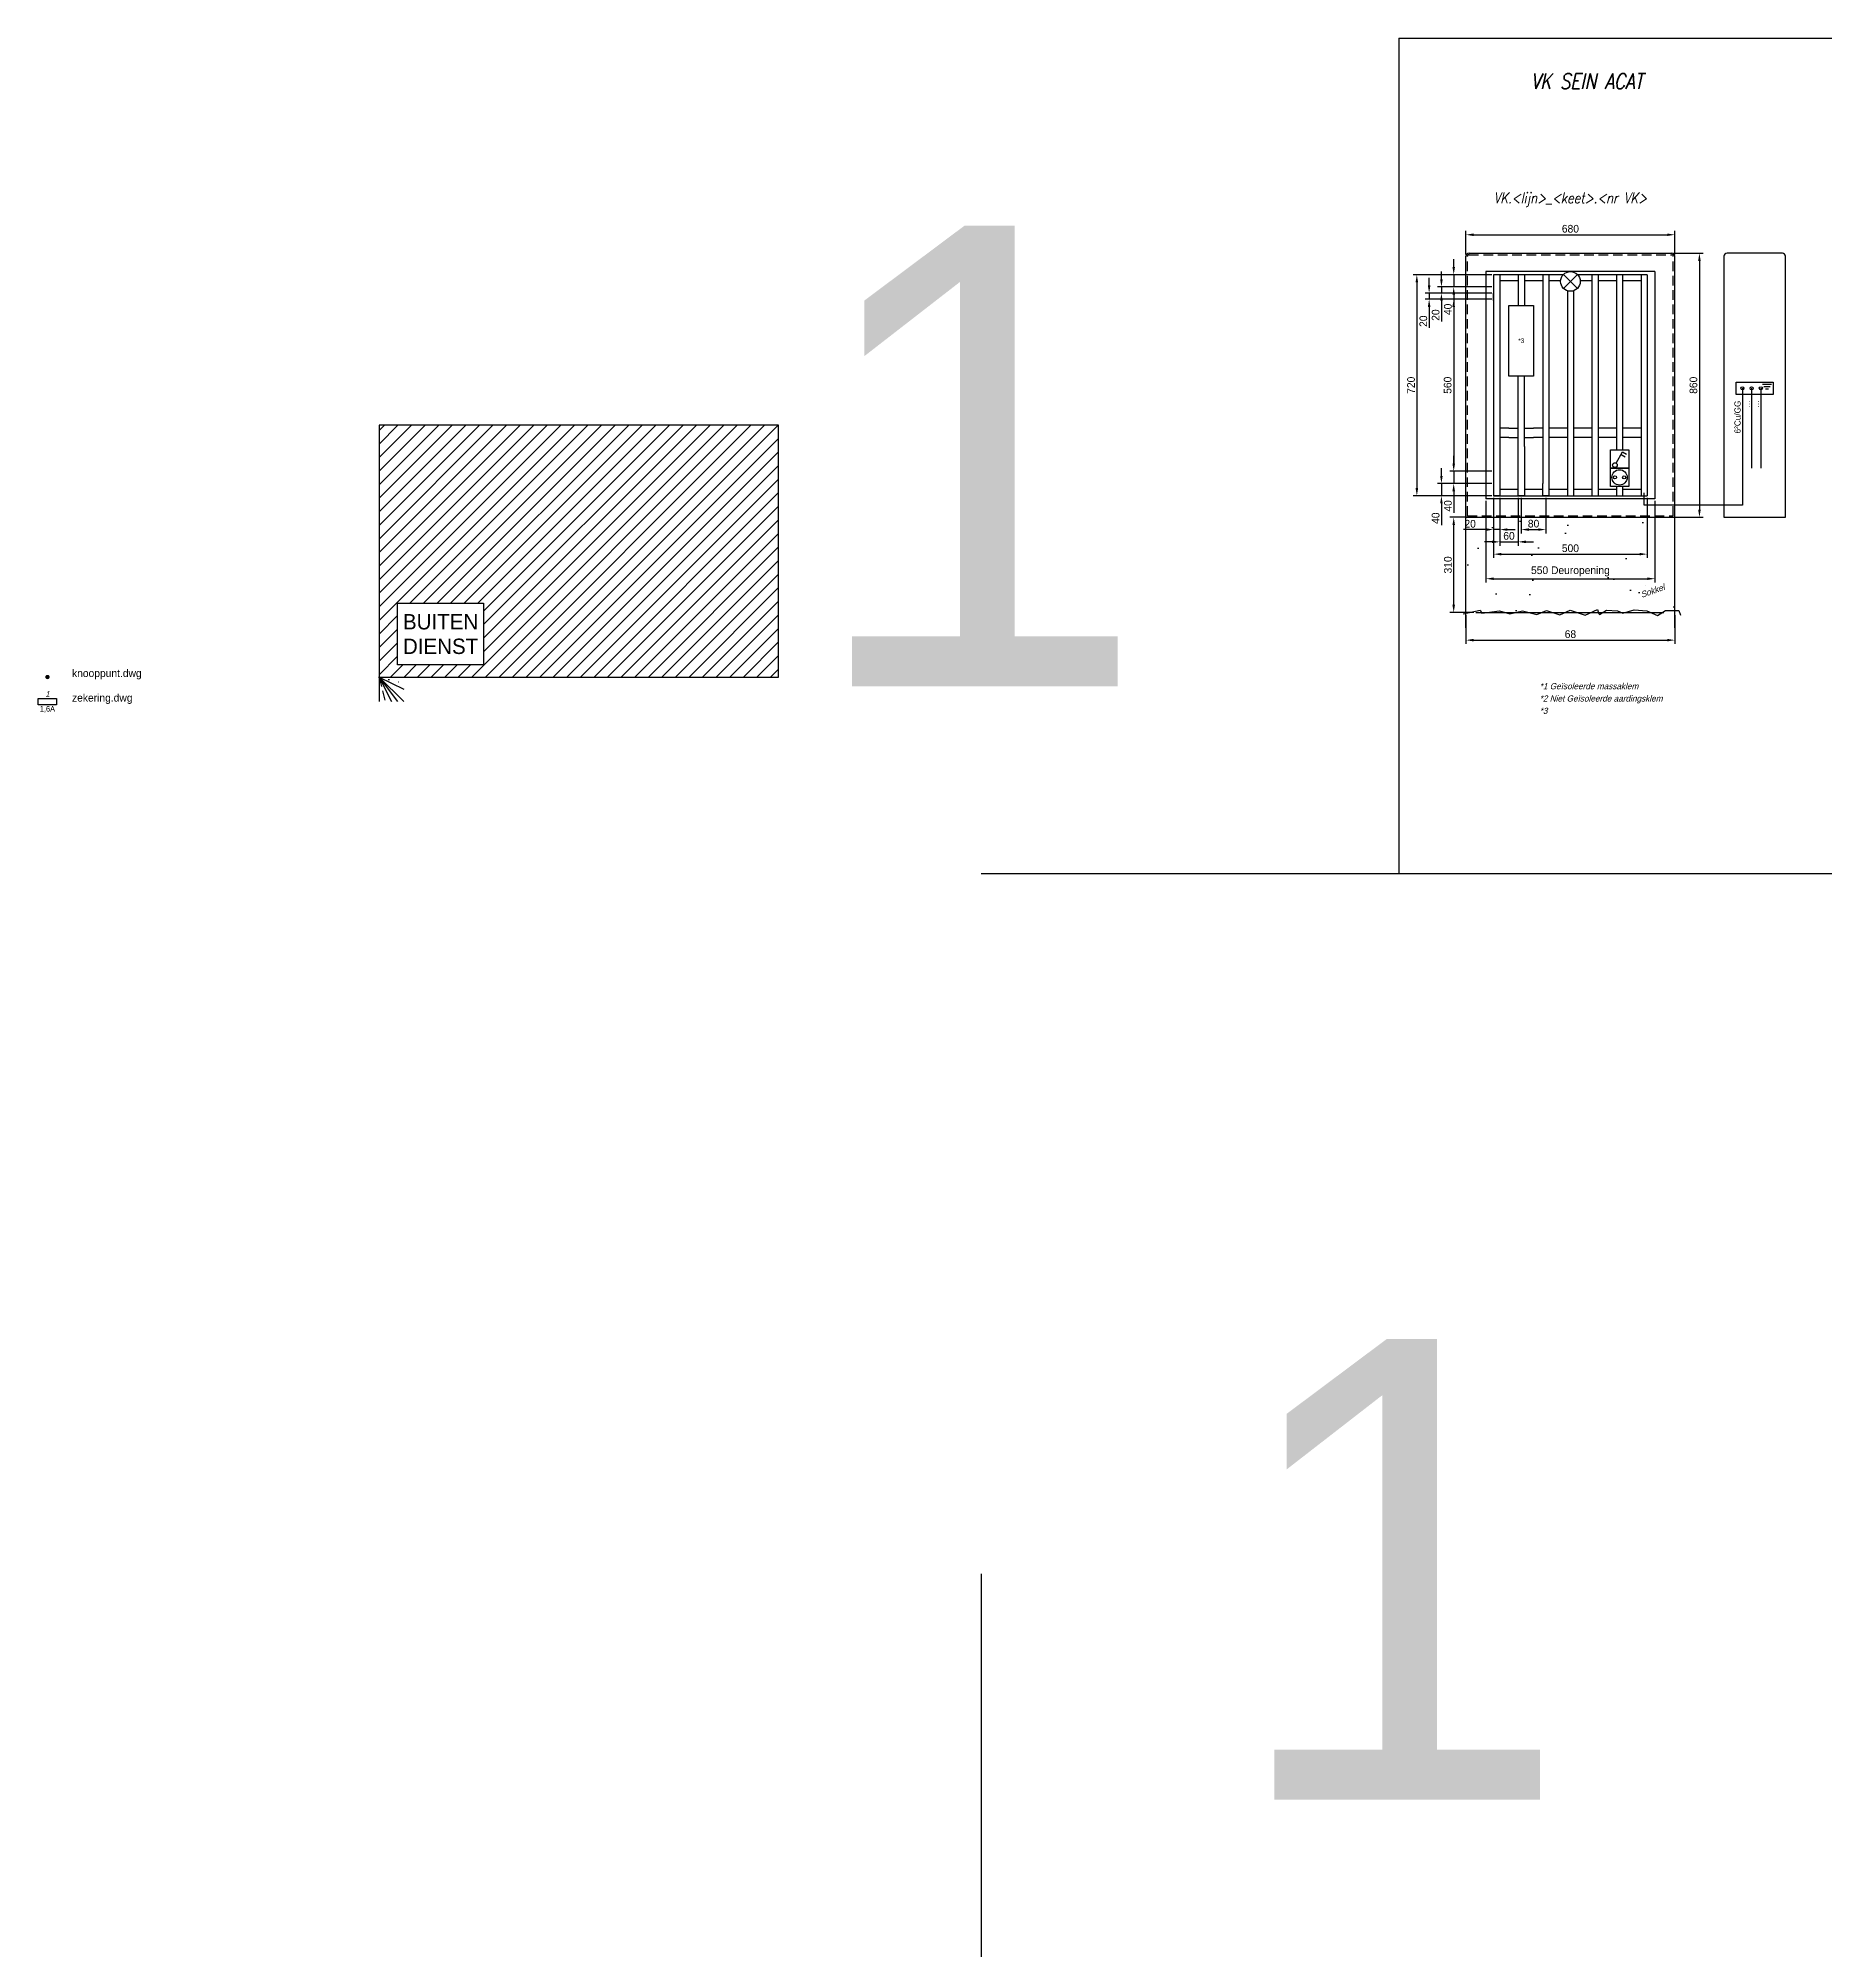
# Model space of a CAD drawing. Header units: millimetres. Extents: x -443 to 5136, y -2580 to 8636.
# Drawn here: x -443 to 139, y -486 to 136 of the extents above; entities that cross this region are included whole.
import ezdxf
from ezdxf.enums import TextEntityAlignment as Align

# ---------------------------------------------------------------- set-up
doc = ezdxf.new("R2010")
doc.units = ezdxf.units.MM
doc.linetypes.add('DOT2', pattern=[3.125, 0, -3.125])
doc.linetypes.add('HIDDEN2', pattern=[4.6875, 3.125, -1.5625])
for name, color, linetype in [('13c', 9, 'Continuous'), ('18c', 1, 'Continuous'), ('25c', 7, 'Continuous'), ('35c', 2, 'Continuous'), ('50c', 3, 'Continuous'), ('70c', 4, 'Continuous'), ('BUITEN DIENST', 220, 'Continuous')]:
    doc.layers.add(name, color=color, linetype=linetype)
doc.layers.add('noprint', color=40, linetype='Continuous', plot=False)
doc.layers.add('VPframe', color=30, linetype='Continuous', plot=False)
doc.styles.add('ISO', font='isoplus')
doc.styles.add('ISO2S', font='isoplus', dxfattribs={"oblique": 15, "height": 2})
doc.styles.add('isoplus', font='isoplus.shx')
doc.styles.add('ITALICT', font='italict', dxfattribs={"width": 0.8})
doc.styles.add('MONO_8', font='monotxt', dxfattribs={"width": 0.8})
doc.styles.get("Standard").update_dxf_attribs({"font": 'isoplus.shx'})
doc.dimstyles.new('ISO-25', dxfattribs={"dimtxt": 2.5, "dimasz": 2.5, "dimexe": 1.25, "dimexo": 0.625, "dimtad": 1, "dimtxsty": 'Standard', "dimcen": 2.5, "dimadec": 0, "dimazin": 0, "dimtfac": 1, "dimtmove": 0, "dimatfit": 3, "dimfxl": 1, "dimarcsym": 0})

# ---------------------------------------------------------------- blocks, each defined once
blk = doc.blocks.new('knooppunt')
at = {"linetype": 'Continuous', "const_width": 0.7}
blk.add_lwpolyline([(-0.35, 0, 1), (0.35, 0, 1)], format="xyb", close=True, dxfattribs=at)
blk = doc.blocks.new('zekering')
at = {"color": 7, "linetype": 'Continuous'}
blk.add_lwpolyline([(3, -1), (-3, -1), (-3, 1), (3, 1)], close=True, dxfattribs=at)
at = {"color": 7, "style": 'isoplus', "oblique": 15}
blk.add_attdef('SNAME', text='', height=1.8, dxfattribs=at).set_placement((0, 2.5), align=Align.MIDDLE)
at = {"color": 7, "style": 'isoplus'}
blk.add_attdef('W', text='', height=1.8, dxfattribs=at).set_placement((0, -2.5), align=Align.MIDDLE)
blk = doc.blocks.new('paginalayout')
at = {"layer": 'BUITEN DIENST', "linetype": 'Continuous'}
h = blk.add_hatch(dxfattribs=at)
h.set_pattern_fill('ANSI31', color=256, scale=25)
h.set_pattern_definition([(45, (0, 0), (-2.20971, 2.20971), [])])
h.paths.add_polyline_path([(-332, -72), (-202, -72), (-202, 10), (-332, 10)])
h.paths.add_polyline_path([(-326, -48), (-298, -48), (-298, -68), (-326, -68)], flags=16)
at = {"layer": '13c', "linetype": 'Continuous'}
blk.add_line((-332, -72), (-332, -80), dxfattribs=at)
at = {"layer": '18c', "linetype": 'HIDDEN2'}
blk.add_line((-332, -72), (-330, -80), dxfattribs=at)
at = {"layer": '25c', "linetype": 'Continuous'}
blk.add_line((-332, -72), (-328, -80), dxfattribs=at)
at = {"layer": '35c'}
blk.add_line((-332, -72), (-324, -76), dxfattribs=at)
at = {"layer": '50c'}
blk.add_line((-332, -72), (-324, -80), dxfattribs=at)
at = {"layer": '70c', "linetype": 'DOT2'}
blk.add_line((-332, -72), (-324, -74), dxfattribs=at)
at = {"layer": 'BUITEN DIENST', "linetype": 'Continuous'}
for points in [[(-332, -72), (-202, -72), (-202, 10), (-332, 10)], [(-326, -48), (-298, -48), (-298, -68), (-326, -68)]]:
    blk.add_lwpolyline(points, close=True, dxfattribs=at)
at = {"layer": 'noprint'}
for p, q in [((0, 136), (0, -136)), ((-136, -136), (5000, -136)), ((-136, -364), (-136, -2500))]:
    blk.add_line(p, q, dxfattribs=at)
at = {"layer": 'noprint', "linetype": 'Continuous'}
blk.add_line((0, 136), (190, 136), dxfattribs=at)
at = {"layer": 'VPframe', "linetype": 'Continuous'}
blk.add_line((-332, -72), (-326, -80), dxfattribs=at)
at = {"color": 7, "linetype": 'Continuous'}
blk.add_blockref('knooppunt', (-440, -72), dxfattribs=at)
blk.add_blockref('zekering', (-440, -80), dxfattribs=at).add_auto_attribs({'SNAME': '1', 'W': '1,6A'})
for s, p in [('knooppunt.dwg', (-432, -72)), ('zekering.dwg', (-432, -80))]:
    blk.add_text(s, height=2.5, dxfattribs=at).set_placement(p)
at = {"layer": 'BUITEN DIENST', "linetype": 'Continuous', "style": 'ISO2S'}
for s, p in [('BUITEN', (-312, -54)), ('DIENST', (-312, -62))]:
    blk.add_text(s, height=5, dxfattribs=at).set_placement(p, align=Align.MIDDLE_CENTER)
at = {"layer": 'noprint'}
for p in [(-137.5, 0), (0, -362.5)]:
    blk.add_text('1', height=150, dxfattribs=at).set_placement(p, align=Align.MIDDLE_CENTER)
blk = doc.blocks.new('*D128')
at = {"color": 0, "lineweight": -2, "transparency": 16777216}
for p, q in [((-9, 78.62), (-9, 86.25)), ((-6.5, 85), (56.5, 85)), ((59, 78.62), (59, 86.25))]:
    blk.add_line(p, q, dxfattribs=at)
at = {"color": 0, "transparency": 16777216}
for points in [[(-6.5, 85.42), (-6.5, 84.58), (-9, 85)], [(56.5, 85.42), (56.5, 84.58), (59, 85)]]:
    blk.add_solid(points, dxfattribs=at)
at = {"layer": 'Defpoints', "color": 0, "transparency": 16777216}
for p in [(59, 85), (-9, 78), (59, 78)]:
    blk.add_point(p, dxfattribs=at)
at = {"color": 0, "transparency": 16777216, "insert": (25, 86.94), "char_height": 2.5, "attachment_point": 5}
blk.add_mtext('680', dxfattribs=at)
blk = doc.blocks.new('*D129')
at = {"color": 0, "lineweight": -2, "transparency": 16777216}
for p, q in [((-6.4, -7), (-14.25, -7)), ((-13, -35.5), (-13, -9.5)), ((-6.4, -38), (-14.25, -38))]:
    blk.add_line(p, q, dxfattribs=at)
at = {"color": 0, "transparency": 16777216}
for points in [[(-13.42, -9.5), (-12.58, -9.5), (-13, -7)], [(-13.42, -35.5), (-12.58, -35.5), (-13, -38)]]:
    blk.add_solid(points, dxfattribs=at)
at = {"layer": 'Defpoints', "color": 0, "transparency": 16777216}
for p in [(-13, -7), (-5.78, -7), (-5.78, -38)]:
    blk.add_point(p, dxfattribs=at)
at = {"color": 0, "transparency": 16777216, "insert": (-14.88, -22.5), "char_height": 2.5, "attachment_point": 5, "rotation": 90}
blk.add_mtext('310', dxfattribs=at)
blk = doc.blocks.new('*D130')
at = {"color": 0, "lineweight": -2, "transparency": 16777216}
for p, q in [((-9, -38.87), (-9, -48.25)), ((59, -38.87), (59, -48.25)), ((-6.5, -47), (56.5, -47))]:
    blk.add_line(p, q, dxfattribs=at)
at = {"color": 0, "transparency": 16777216}
for points in [[(-6.5, -46.58), (-6.5, -47.42), (-9, -47)], [(56.5, -46.58), (56.5, -47.42), (59, -47)]]:
    blk.add_solid(points, dxfattribs=at)
at = {"layer": 'Defpoints', "color": 0, "transparency": 16777216}
for p in [(-9, -38.24), (59, -38.24), (59, -47)]:
    blk.add_point(p, dxfattribs=at)
at = {"color": 0, "transparency": 16777216, "insert": (25, -45.06), "char_height": 2.5, "attachment_point": 5}
blk.add_mtext('68', dxfattribs=at)
blk = doc.blocks.new('*D131')
at = {"color": 0, "lineweight": -2, "transparency": 16777216}
for p, q in [((-13, 74.5), (-13, 77)), ((-0.62, 72), (-14.25, 72)), ((-13, 72), (-13, 68)), ((-0.62, 68), (-14.25, 68)), ((-13, 65.5), (-13, 58.42))]:
    blk.add_line(p, q, dxfattribs=at)
at = {"color": 0, "transparency": 16777216}
for points in [[(-13.42, 74.5), (-12.58, 74.5), (-13, 72)], [(-13.42, 65.5), (-12.58, 65.5), (-13, 68)]]:
    blk.add_solid(points, dxfattribs=at)
at = {"layer": 'Defpoints', "color": 0, "transparency": 16777216}
for p in [(0, 72), (-13, 68), (0, 68)]:
    blk.add_point(p, dxfattribs=at)
at = {"color": 0, "transparency": 16777216, "insert": (-14.88, 60.71), "char_height": 2.5, "attachment_point": 5, "rotation": 90}
blk.add_mtext('40', dxfattribs=at)
blk = doc.blocks.new('*D132')
at = {"color": 0, "lineweight": -2, "transparency": 16777216}
for p, q in [((-17, 70.5), (-17, 73)), ((-0.62, 68), (-18.25, 68)), ((-0.62, 66), (-18.25, 66)), ((-17, 68), (-17, 66)), ((-17, 63.5), (-17, 56.7))]:
    blk.add_line(p, q, dxfattribs=at)
at = {"color": 0, "transparency": 16777216}
for points in [[(-17.42, 70.5), (-16.58, 70.5), (-17, 68)], [(-17.42, 63.5), (-16.58, 63.5), (-17, 66)]]:
    blk.add_solid(points, dxfattribs=at)
at = {"layer": 'Defpoints', "color": 0, "transparency": 16777216}
for p in [(-17, 66), (0, 68), (0, 66)]:
    blk.add_point(p, dxfattribs=at)
at = {"color": 0, "transparency": 16777216, "insert": (-18.88, 58.85), "char_height": 2.5, "attachment_point": 5, "rotation": 90}
blk.add_mtext('20', dxfattribs=at)
blk = doc.blocks.new('*D133')
at = {"color": 0, "lineweight": -2, "transparency": 16777216}
for p, q in [((-21, 68.5), (-21, 71)), ((-0.62, 66), (-22.25, 66)), ((-0.62, 64), (-22.25, 64)), ((-21, 66), (-21, 64)), ((-21, 61.5), (-21, 54.7))]:
    blk.add_line(p, q, dxfattribs=at)
at = {"color": 0, "transparency": 16777216}
for points in [[(-21.42, 68.5), (-20.58, 68.5), (-21, 66)], [(-21.42, 61.5), (-20.58, 61.5), (-21, 64)]]:
    blk.add_solid(points, dxfattribs=at)
at = {"layer": 'Defpoints', "color": 0, "transparency": 16777216}
for p in [(-21, 64), (0, 66), (0, 64)]:
    blk.add_point(p, dxfattribs=at)
at = {"color": 0, "transparency": 16777216, "insert": (-22.88, 56.85), "char_height": 2.5, "attachment_point": 5, "rotation": 90}
blk.add_mtext('20', dxfattribs=at)
blk = doc.blocks.new('*D134')
at = {"color": 0, "lineweight": -2, "transparency": 16777216}
for p, q in [((-0.63, 64), (-14.25, 64)), ((-13, 61.5), (-13, 10.5)), ((-0.63, 8), (-14.25, 8))]:
    blk.add_line(p, q, dxfattribs=at)
at = {"color": 0, "transparency": 16777216}
for points in [[(-13.42, 61.5), (-12.58, 61.5), (-13, 64)], [(-13.42, 10.5), (-12.58, 10.5), (-13, 8)]]:
    blk.add_solid(points, dxfattribs=at)
at = {"layer": 'Defpoints', "color": 0, "transparency": 16777216}
for p in [(0, 64), (-13, 8), (0, 8)]:
    blk.add_point(p, dxfattribs=at)
at = {"color": 0, "transparency": 16777216, "insert": (-14.97, 36), "char_height": 2.5, "attachment_point": 5, "rotation": 90}
blk.add_mtext('560', dxfattribs=at)
blk = doc.blocks.new('*D135')
at = {"color": 0, "lineweight": -2, "transparency": 16777216}
for p, q in [((-13, 10.5), (-13, 13)), ((-0.63, 8), (-14.25, 8)), ((-13, 8), (-13, 4)), ((-0.63, 4), (-14.25, 4)), ((-13, 1.5), (-13, -5.58))]:
    blk.add_line(p, q, dxfattribs=at)
at = {"color": 0, "transparency": 16777216}
for points in [[(-13.42, 10.5), (-12.58, 10.5), (-13, 8)], [(-13.42, 1.5), (-12.58, 1.5), (-13, 4)]]:
    blk.add_solid(points, dxfattribs=at)
at = {"layer": 'Defpoints', "color": 0, "transparency": 16777216}
for p in [(0, 8), (-13, 4), (0, 4)]:
    blk.add_point(p, dxfattribs=at)
at = {"color": 0, "transparency": 16777216, "insert": (-14.88, -3.29), "char_height": 2.5, "attachment_point": 5, "rotation": 90}
blk.add_mtext('40', dxfattribs=at)
blk = doc.blocks.new('*D136')
at = {"color": 0, "lineweight": -2, "transparency": 16777216}
for p, q in [((-17, 6.5), (-17, 9)), ((-0.63, 4), (-18.25, 4)), ((-17, 4), (-17, 0)), ((-0.63, 0), (-18.25, 0)), ((-17, -2.5), (-17, -9.58))]:
    blk.add_line(p, q, dxfattribs=at)
at = {"color": 0, "transparency": 16777216}
for points in [[(-17.42, 6.5), (-16.58, 6.5), (-17, 4)], [(-17.42, -2.5), (-16.58, -2.5), (-17, 0)]]:
    blk.add_solid(points, dxfattribs=at)
at = {"layer": 'Defpoints', "color": 0, "transparency": 16777216}
for p in [(0, 4), (0, 0), (-17, 0)]:
    blk.add_point(p, dxfattribs=at)
at = {"color": 0, "transparency": 16777216, "insert": (-18.88, -7.29), "char_height": 2.5, "attachment_point": 5, "rotation": 90}
blk.add_mtext('40', dxfattribs=at)
blk = doc.blocks.new('*D137')
at = {"color": 0, "lineweight": -2, "transparency": 16777216}
for p, q in [((0, -0.62), (0, -12.25)), ((2, -0.62), (2, -12.25)), ((-2.5, -11), (-9.8, -11)), ((2, -11), (0, -11)), ((4.5, -11), (7, -11))]:
    blk.add_line(p, q, dxfattribs=at)
at = {"color": 0, "transparency": 16777216}
for points in [[(-2.5, -10.58), (-2.5, -11.42), (0, -11)], [(4.5, -10.58), (4.5, -11.42), (2, -11)]]:
    blk.add_solid(points, dxfattribs=at)
at = {"layer": 'Defpoints', "color": 0, "transparency": 16777216}
for p in [(0, 0), (2, 0), (2, -11)]:
    blk.add_point(p, dxfattribs=at)
at = {"color": 0, "transparency": 16777216, "insert": (-7.65, -9.12), "char_height": 2.5, "attachment_point": 5}
blk.add_mtext('20', dxfattribs=at)
blk = doc.blocks.new('*D138')
at = {"color": 0, "lineweight": -2, "transparency": 16777216}
for p, q in [((2, -0.62), (2, -16.25)), ((8, -0.62), (8, -16.25)), ((-0.5, -15), (-3, -15)), ((2, -15), (8, -15)), ((10.5, -15), (13, -15))]:
    blk.add_line(p, q, dxfattribs=at)
at = {"color": 0, "transparency": 16777216}
for points in [[(-0.5, -14.58), (-0.5, -15.42), (2, -15)], [(10.5, -14.58), (10.5, -15.42), (8, -15)]]:
    blk.add_solid(points, dxfattribs=at)
at = {"layer": 'Defpoints', "color": 0, "transparency": 16777216}
for p in [(2, 0), (8, 0), (8, -15)]:
    blk.add_point(p, dxfattribs=at)
at = {"color": 0, "transparency": 16777216, "insert": (5, -13.06), "char_height": 2.5, "attachment_point": 5}
blk.add_mtext('60', dxfattribs=at)
blk = doc.blocks.new('*D139')
at = {"color": 0, "lineweight": -2, "transparency": 16777216}
for p, q in [((9, -0.62), (9, -12.25)), ((17, -0.62), (17, -12.25)), ((11.5, -11), (14.5, -11))]:
    blk.add_line(p, q, dxfattribs=at)
at = {"color": 0, "transparency": 16777216}
for points in [[(11.5, -10.58), (11.5, -11.42), (9, -11)], [(14.5, -10.58), (14.5, -11.42), (17, -11)]]:
    blk.add_solid(points, dxfattribs=at)
at = {"layer": 'Defpoints', "color": 0, "transparency": 16777216}
for p in [(9, 0), (17, 0), (17, -11)]:
    blk.add_point(p, dxfattribs=at)
at = {"color": 0, "transparency": 16777216, "insert": (13, -9.08), "char_height": 2.5, "attachment_point": 5}
blk.add_mtext('80', dxfattribs=at)
blk = doc.blocks.new('*D140')
at = {"color": 0, "lineweight": -2, "transparency": 16777216}
for p, q in [((0, -0.63), (0, -20.25)), ((50, -0.63), (50, -20.25)), ((2.5, -19), (47.5, -19))]:
    blk.add_line(p, q, dxfattribs=at)
at = {"color": 0, "transparency": 16777216}
for points in [[(2.5, -18.58), (2.5, -19.42), (0, -19)], [(47.5, -18.58), (47.5, -19.42), (50, -19)]]:
    blk.add_solid(points, dxfattribs=at)
at = {"layer": 'Defpoints', "color": 0, "transparency": 16777216}
for p in [(0, 0), (50, 0), (50, -19)]:
    blk.add_point(p, dxfattribs=at)
at = {"color": 0, "transparency": 16777216, "insert": (25, -17.09), "char_height": 2.5, "attachment_point": 5}
blk.add_mtext('500', dxfattribs=at)
blk = doc.blocks.new('*D141')
at = {"color": 0, "lineweight": -2, "transparency": 16777216}
for p, q in [((-0.63, 72), (-26.25, 72)), ((-25, 69.5), (-25, 2.5)), ((-0.63, 0), (-26.25, 0))]:
    blk.add_line(p, q, dxfattribs=at)
at = {"color": 0, "transparency": 16777216}
for points in [[(-25.42, 69.5), (-24.58, 69.5), (-25, 72)], [(-25.42, 2.5), (-24.58, 2.5), (-25, 0)]]:
    blk.add_solid(points, dxfattribs=at)
at = {"layer": 'Defpoints', "color": 0, "transparency": 16777216}
for p in [(0, 72), (0, 0), (-25, 0)]:
    blk.add_point(p, dxfattribs=at)
at = {"color": 0, "transparency": 16777216, "insert": (-26.88, 36), "char_height": 2.5, "attachment_point": 5, "rotation": 90}
blk.add_mtext('720', dxfattribs=at)
blk = doc.blocks.new('*D142')
at = {"color": 0, "lineweight": -2, "transparency": 16777216}
for p, q in [((-2.5, -1.63), (-2.5, -28.25)), ((52.5, -1.63), (52.5, -28.25)), ((0, -27), (50, -27))]:
    blk.add_line(p, q, dxfattribs=at)
at = {"color": 0, "transparency": 16777216}
for points in [[(0, -26.58), (0, -27.42), (-2.5, -27)], [(50, -26.58), (50, -27.42), (52.5, -27)]]:
    blk.add_solid(points, dxfattribs=at)
at = {"layer": 'Defpoints', "color": 0, "transparency": 16777216}
for p in [(-2.5, -1), (52.5, -1), (52.5, -27)]:
    blk.add_point(p, dxfattribs=at)
at = {"color": 0, "transparency": 16777216, "insert": (25, -24.61), "char_height": 2.5, "attachment_point": 5}
blk.add_mtext('550 Deuropening', dxfattribs=at)
blk = doc.blocks.new('*D143')
at = {"color": 0, "lineweight": -2, "transparency": 16777216}
for p, q in [((58.63, 79), (68.25, 79)), ((67, 76.5), (67, -4.5)), ((58.63, -7), (68.25, -7))]:
    blk.add_line(p, q, dxfattribs=at)
at = {"color": 0, "transparency": 16777216}
for points in [[(66.58, 76.5), (67.42, 76.5), (67, 79)], [(66.58, -4.5), (67.42, -4.5), (67, -7)]]:
    blk.add_solid(points, dxfattribs=at)
at = {"layer": 'Defpoints', "color": 0, "transparency": 16777216}
for p in [(58, 79), (58, -7), (67, -7)]:
    blk.add_point(p, dxfattribs=at)
at = {"color": 0, "transparency": 16777216, "insert": (65.06, 36), "char_height": 2.5, "attachment_point": 5, "rotation": 90}
blk.add_mtext('860', dxfattribs=at)
blk = doc.blocks.new('T_L233V1')
at = {"color": 2, "linetype": 'Continuous'}
for p, q in [((-2.83, -2.83), (2.83, 2.83)), ((-2.83, 2.83), (2.83, -2.83))]:
    blk.add_line(p, q, dxfattribs=at)
at = {"color": 7}
blk.add_circle((0, 0), 4, dxfattribs=at)
at = {"color": 1, "style": 'MONO_8', "width": 0.8, "flags": 1}
for tag, p in [('STATION', (0, 0)), ('LIJN', (0, 2)), ('GEBRUIK', (0, -2))]:
    blk.add_attdef(tag, text='', height=1.5, dxfattribs=at).set_placement(p, align=Align.MIDDLE)
at = {"color": 7, "style": 'MONO_8', "width": 0.8}
for tag, p, height in [('FT', (6, 2.5), 2), ('LNAME', (6, -1.25), 2.5)]:
    blk.add_attdef(tag, p, '', height=height, dxfattribs=at)
at = {"color": 7, "style": 'ISO'}
blk.add_attdef('W', (6, -4.5), '', height=2, dxfattribs=at)
blk = doc.blocks.new('T_SP736O')
at = {"color": 7}
for centre, radius in [((0, 0), 2.5), ((-1.5, 0), 0.5), ((1.5, 0), 0.5)]:
    blk.add_circle(centre, radius, dxfattribs=at)
at = {"color": 7, "style": 'ISO2S', "oblique": 15}
blk.add_attdef('L1', text='', height=2, dxfattribs=at).set_placement((-3, 3.12), align=Align.RIGHT)
at = {"color": 9, "style": 'MONO_8', "width": 0.8, "flags": 1}
for tag, p in [('STATION', (0, 0)), ('LIJN', (0, 2)), ('GEBRUIK', (0, -2))]:
    blk.add_attdef(tag, text='', height=1.5, dxfattribs=at).set_placement(p, align=Align.MIDDLE)
at = {"color": 7, "style": 'ISO2S', "oblique": 15}
blk.add_attdef('L2', (3, 3.12), '', height=2, dxfattribs=at)
at = {"color": 7, "style": 'MONO_8', "width": 0.8}
blk.add_attdef('SPNAME', text='', height=2.5, dxfattribs=at).set_placement((0, -5), align=Align.MIDDLE)
blk = doc.blocks.new('t_a86')
at = {"color": 3}
for p, q in [((3, 0), (-3, 0)), ((2, -1.5), (-2, -1.5)), ((1, -3), (-1, -3))]:
    blk.add_line(p, q, dxfattribs=at)
at = {"color": 9, "style": 'MONO_8', "width": 0.8, "flags": 1}
for tag, p in [('STATION', (0, 0)), ('LIJN', (0, 2)), ('GEBRUIK', (0, -2))]:
    blk.add_attdef(tag, text='', height=1.5, dxfattribs=at).set_placement(p, align=Align.MIDDLE)
at = {"color": 7, "style": 'MONO_8', "width": 0.8}
blk.add_attdef('ANAME', (1, 0.75), '', height=2.5, dxfattribs=at)
blk = doc.blocks.new('*U127')
h = blk.add_hatch()
h.set_pattern_fill('AR-SAND', color=9, scale=0.5, angle=90, style=0)
h.set_pattern_definition([(127.5, (-41, -159), (-24.4707, -0.8), [0, -19.304, 0, -21.59, 0, -20.6375]), (97.5, (-41, -159), (-35.841, 22.476), [0, -10.414, 0, -17.399, 0, -6.6675]), (57.5, (-41, -174.62), (-0.0719, 39.5496), [0, -6.35, 0, -22.86, 0, -29.845]), (47.5, (-41, -174.62), (-11.1465, 38.178), [0, -3.175, 0, -14.986, 0, -17.145])])
h.paths.add_polyline_path([(-9, -7), (-9, -38.245), (-4.417, -37.249), (-3.946, -38.002), (-2.259, -38.002), (1.871, -37.486), (3.743, -38.002), (7.153, -38.002), (9.347, -37.486), (11.412, -38.002), (15.677, -38.002), (17.178, -37.367), (19.136, -38.002), (23.268, -38.002), (24.891, -37.249), (27.098, -38.002), (31.684, -38.002), (33.79, -37.012), (34.087, -38.002), (35.563, -38.002), (36.756, -37.249), (40.316, -37.486), (41.607, -38.002), (42.77, -38.002), (45.774, -37.13), (49.927, -37.486), (51.079, -38.002), (54.981, -38.002), (55.979, -37.367), (59, -37.367), (59, -7)])
h.paths.add_polyline_path([(47.762, -33.925), (56.736, -31.05), (56.484, -27.824), (47.51, -30.699)], flags=24)
at = {"color": 2}
for p, q in [((-9, -43), (-9, 78)), ((-8, 79), (58, 79)), ((59, -43), (59, 78)), ((-2.5, 73), (-2.5, -1)), ((52.5, 73), (-2.5, 73)), ((52.5, 73), (52.5, -1)), ((52.5, -1), (-2.5, -1)), ((-9, -7), (59, -7)), ((-9.876, -38.435), (-4.417, -37.249)), ((-4.417, -37.249), (-3.824, -38.198)), ((21.568, -38.791), (24.891, -37.249)), ((24.891, -37.249), (29.756, -38.909)), ((29.756, -38.909), (33.79, -37.012)), ((33.79, -37.012), (34.146, -38.198)), ((34.502, -38.672), (36.756, -37.249)), ((36.756, -37.249), (40.316, -37.486)), ((42.096, -38.198), (45.774, -37.13)), ((45.774, -37.13), (49.927, -37.486)), ((-3.824, -38.198), (1.871, -37.486)), ((1.871, -37.486), (5.312, -38.435)), ((5.312, -38.435), (9.347, -37.486)), ((9.347, -37.486), (14.093, -38.672)), ((14.093, -38.672), (17.178, -37.367)), ((17.178, -37.367), (21.568, -38.791)), ((34.146, -38.198), (34.502, -38.672)), ((40.316, -37.486), (42.096, -38.198)), ((49.927, -37.486), (53.368, -39.028)), ((53.368, -39.028), (55.979, -37.367)), ((55.979, -37.367), (60.25, -37.367)), ((60.25, -37.367), (60.844, -38.909))]:
    blk.add_line(p, q, dxfattribs=at)
at = {"color": 9, "linetype": 'HIDDEN2'}
for p, q in [((-8.5, -6.5), (-8.5, 78)), ((-8, 78.5), (58, 78.5)), ((58.5, -6.5), (58.5, 78)), ((-8.5, -6.5), (58.5, -6.5))]:
    blk.add_line(p, q, dxfattribs=at)
at = {"color": 1}
for p, q in [((0, 72), (0, 63)), ((22.676, 72), (0, 72)), ((2, 72), (2, 4)), ((8, 70), (2, 70)), ((8, 72), (8, 62)), ((10, 72), (10, 62)), ((16, 70), (10, 70)), ((16, 72), (16, 66)), ((18, 72), (18, 66)), ((21.806, 70), (18, 70)), ((50, 72), (27.324, 72)), ((32, 70), (28.194, 70)), ((32, 72), (32, 66)), ((34, 72), (34, 66)), ((40, 70), (34, 70)), ((40, 72), (40, 66)), ((42, 72), (42, 66)), ((48, 70), (42, 70)), ((48, 72), (48, 66)), ((50, 72), (50, 66)), ((0, 63.6), (0, 66)), ((0, 64), (0, 0)), ((16, 66), (16, 4)), ((18, 66), (18, 4)), ((24, 66.76), (24, 12)), ((26, 66.76), (26, 12)), ((32, 66), (32, 0)), ((34, 66), (34, 0)), ((40, 66), (40, 15)), ((42, 66), (42, 15)), ((48, 66), (48, 0)), ((50, 66), (50, 0)), ((8, 16), (8, 39)), ((10, 16), (10, 39)), ((5, 22), (2, 22)), ((5, 19), (2, 19)), ((5, 22), (8, 22)), ((5, 19), (8, 19)), ((10, 22), (13, 22)), ((10, 19), (13, 19)), ((16, 22), (13, 22)), ((16, 19), (13, 19)), ((24, 22), (18, 22)), ((24, 19), (18, 19)), ((32, 22), (26, 22)), ((32, 19), (26, 19)), ((40, 22), (34, 22)), ((40, 19), (34, 19)), ((48, 22), (42, 22)), ((48, 19), (42, 19)), ((24, 12), (24, 0)), ((26, 12), (26, 0)), ((2, 0), (0, 0)), ((2, 0), (0, 0)), ((2, 4), (2, 0)), ((8, 2), (2, 2)), ((16, 2), (10, 2)), ((24, 2), (18, 2)), ((32, 2), (26, 2)), ((40, 2), (34, 2)), ((40, 3), (40, 0)), ((42, 3), (42, 0)), ((48, 2), (42, 2))]:
    blk.add_line(p, q, dxfattribs=at)
at = {"linetype": 'Continuous'}
for p, q in [((84, 35), (84, 9)), ((87, 35), (87, 9))]:
    blk.add_line(p, q, dxfattribs=at)
at = {"color": 7}
for p, q in [((39.875, 10.65), (42, 14.33)), ((41.5, 13.464), (42.799, 12.714)), ((42, 14.33), (43.299, 13.58))]:
    blk.add_line(p, q, dxfattribs=at)
at = {"color": 9}
blk.add_line((-5.777, -38.002), (55.423, -38.002), dxfattribs=at)
at = {"color": 2}
blk.add_lwpolyline([(76, 79, 0.4142136), (75, 78), (75, -7), (95, -7), (95, 78, 0.4142136), (94, 79)], format="xyb", close=True, dxfattribs=at)
at = {"color": 3}
blk.add_lwpolyline([(5, 62), (13, 62), (13, 39), (5, 39)], close=True, dxfattribs=at)
at = {"linetype": 'Continuous'}
blk.add_lwpolyline([(81, 35), (81, -3), (49, -3), (49, 1)], dxfattribs=at)
blk.add_lwpolyline([(79, 37), (91, 37), (91, 33), (79, 33)], close=True, dxfattribs=at)
at = {"color": 1}
for points in [[(10, 16), (10, 12), (10, 4), (10, 0), (8, 0), (8, 4), (8, 12), (8, 16)], [(0, 0), (50, 0)], [(18, 4), (18, 0), (16, 0), (16, 4)]]:
    blk.add_lwpolyline(points, dxfattribs=at)
at = {"color": 2}
for points in [[(38, 15), (44, 15), (44, 9), (38, 9)], [(38, 9), (44, 9), (44, 3), (38, 3)]]:
    blk.add_lwpolyline(points, close=True, dxfattribs=at)
at = {"linetype": 'Continuous'}
for centre in [(81, 35), (84, 35), (87, 35)]:
    blk.add_circle(centre, 0.5, dxfattribs=at)
at = {"color": 7}
blk.add_circle((39.5, 10), 0.75, dxfattribs=at)
at = {"color": 2}
for centre, start, end in [((-8, 78), 90, 180), ((58, 78), 0, 90)]:
    blk.add_arc(centre, 1, start, end, dxfattribs=at)
at = {"color": 2, "linetype": 'HIDDEN2'}
for centre, start, end in [((-8, 78), 90, 180), ((58, 78), 0, 90)]:
    blk.add_arc(centre, 0.5, start, end, dxfattribs=at)
at = {"color": 9, "xscale": 0.8000000000000114, "yscale": 0.8000000000000114, "zscale": 0.8000000000000114}
blk.add_blockref('T_L233V1', (25, 69.8), dxfattribs=at)
at = {"color": 7, "linetype": 'Continuous', "xscale": 0.5, "yscale": 0.5, "zscale": 0.5}
blk.add_blockref('t_a86', (89, 36.25), dxfattribs=at)
blk.add_blockref('T_SP736O', (41, 6))
at = {"linetype": 'Continuous'}
blk.add_text('*3', height=1.5, dxfattribs=at).set_placement((9, 50.5), align=Align.MIDDLE_CENTER)
at = {"color": 7, "style": 'isoplus'}
for s, p in [('6²Cu/GG', (81, 31)), ('...', (84, 31)), ('...', (87, 31))]:
    blk.add_text(s, height=2, rotation=90, dxfattribs=at).set_placement(p, align=Align.BOTTOM_RIGHT)
at = {"color": 7, "style": 'ISO2S', "oblique": 15}
blk.add_text('Sokkel', height=2, rotation=19.461409, dxfattribs=at).set_placement((48.292, -33.245))
at = {"color": 7, "linetype": 'Continuous', "style": 'ITALICT', "width": 0.8}
blk.add_attdef('BENAMING', text='', height=3.5, dxfattribs=at).set_placement((25, 97), align=Align.MIDDLE_CENTER)
at = {"color": 7, "linetype": 'Continuous', "style": 'ISO2S', "oblique": 15}
blk.add_attdef('KP', (30.958, 90.527), '', height=2, dxfattribs=at)
for tag, p in [('1', (15, -62)), ('2', (15, -66)), ('3', (15, -70))]:
    blk.add_attdef(tag, text='', height=2, dxfattribs=at).set_placement(p, align=Align.MIDDLE_LEFT)
at = {"color": 9}
for base, p1, p2, text, picture, middle in [((59, 85), (-9, 78), (59, 78), '680', '*D128', (25, 86.939)), ((8, -15), (2, 0), (8, 0), '60', '*D138', (5, -13.061)), ((50, -19), (0, 0), (50, 0), '500', '*D140', (25, -17.091)), ((17, -11), (9, 0), (17, 0), '80', '*D139', (13, -9.082)), ((52.5, -27), (-2.5, -1), (52.5, -1), '550 Deuropening', '*D142', (25, -24.608))]:
    dim = blk.add_linear_dim(base=base, p1=p1, p2=p2, text=text, dimstyle='ISO-25', dxfattribs=at)
    dim.commit()
    dim.dimension.update_dxf_attribs({"geometry": picture, "text_midpoint": middle})
for base, p1, p2, text, picture, middle in [((-13, 68), (0, 72), (0, 68), '40', '*D131', (-14.876, 60.709)), ((67, -7), (58, 79), (58, -7), '860', '*D143', (65.061, 36)), ((-25, 0), (0, 72), (0, 0), '720', '*D141', (-26.876, 36)), ((-21, 64), (0, 66), (0, 64), '20', '*D133', (-22.876, 56.848)), ((-17, 66), (0, 68), (0, 66), '20', '*D132', (-18.876, 58.848)), ((-13, 8), (0, 64), (0, 8), '560', '*D134', (-14.973, 36)), ((-13, 4), (0, 8), (0, 4), '40', '*D135', (-14.876, -3.291)), ((-17, 0), (0, 4), (0, 0), '40', '*D136', (-18.876, -7.291)), ((-13, -7), (-5.777, -38.002), (-5.777, -7), '310', '*D129', (-14.876, -22.501))]:
    dim = blk.add_linear_dim(base=base, p1=p1, p2=p2, angle=90, text=text, dimstyle='ISO-25', dxfattribs=at)
    dim.commit()
    dim.dimension.update_dxf_attribs({"geometry": picture, "text_midpoint": middle})
dim = blk.add_linear_dim(base=(2, -11), p1=(0, 0), p2=(2, 0), text='20', dimstyle='ISO-25', dxfattribs=at)
dim.commit()
dim.dimension.update_dxf_attribs({"geometry": '*D137', "text_midpoint": (-7.649, -11), "dimtype": 160})
dim = blk.add_linear_dim(base=(59, -47), p1=(-9, -38.245), p2=(59, -38.245), dimstyle='ISO-25', dxfattribs=at)
dim.commit()
dim.dimension.update_dxf_attribs({"geometry": '*D130', "text_midpoint": (25, -45.061)})

msp = doc.modelspace()

# ---------------------------------------------------------------- block references
msp.add_blockref('*U127', (30.86, -12.99)).add_auto_attribs({'1': '*1 Geïsoleerde massaklem', '2': '*2 Niet Geïsoleerde aardingsklem', '3': '*3 ', 'BENAMING': 'VK.<lijn>_<keet>.<nr VK>'})
at = {"layer": 'noprint', "linetype": 'Continuous'}
msp.add_blockref('paginalayout', (0, 0), dxfattribs=at)

# ---------------------------------------------------------------- texts
at = {"color": 3, "linetype": 'Continuous', "style": 'ITALICT', "width": 0.8}
msp.add_text('VK SEIN ACAT', height=5, dxfattribs=at).set_placement((61.27, 122), align=Align.MIDDLE_CENTER)

doc.saveas('drawing.dxf')
